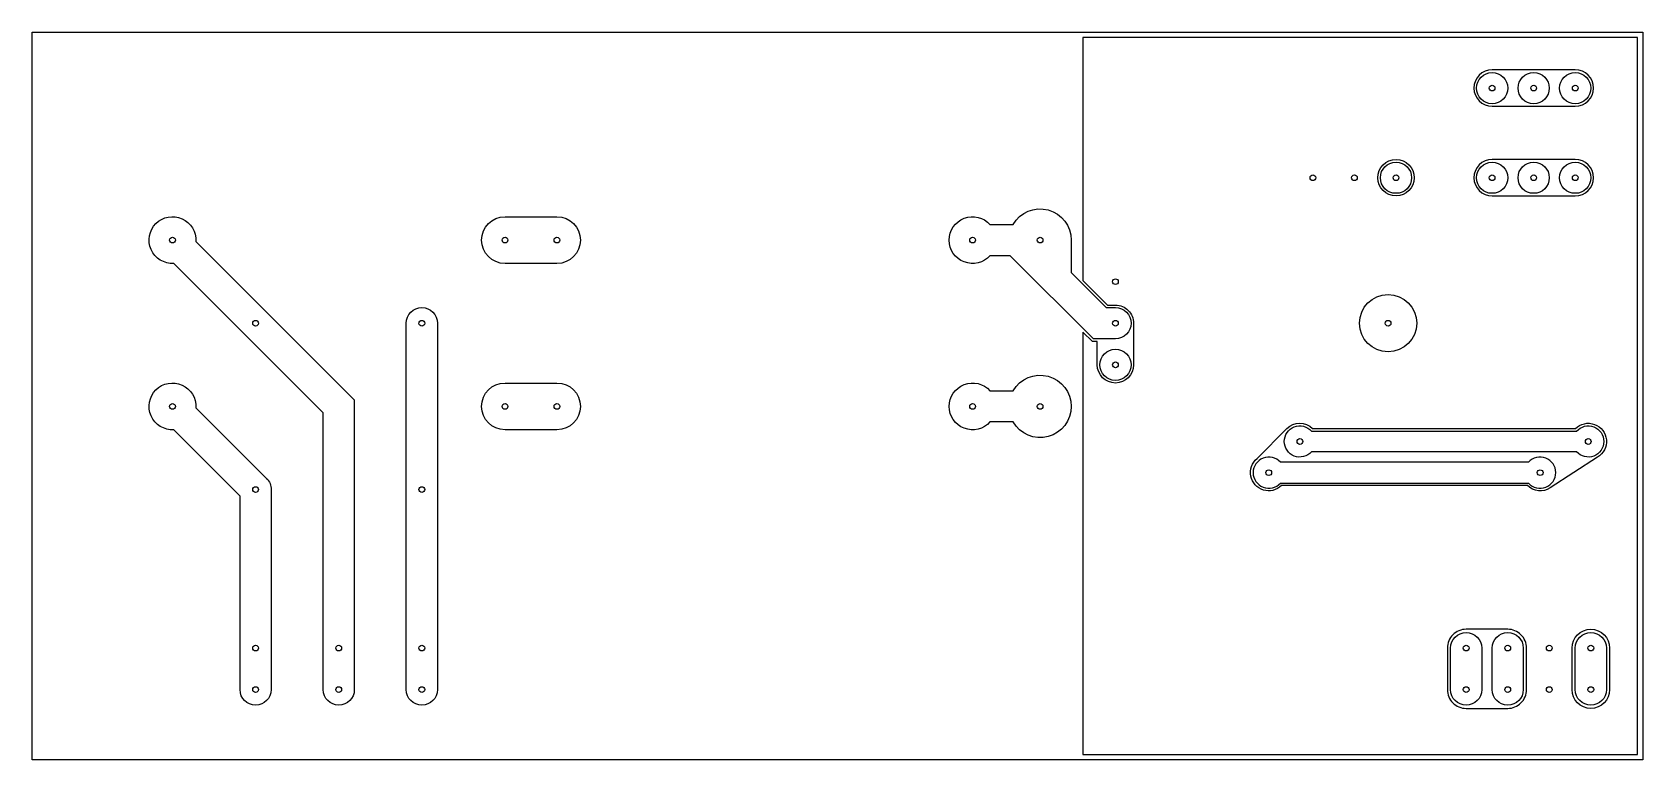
# Model space of a CAD drawing. Header units: millimetres. Extents: x 0 to 101, y 0 to 116.
# Drawn here: x 0 to 98.4, y 0 to 44.5 of the extents above; entities outside this region: 3.
import ezdxf

# ---------------------------------------------------------------- set-up
doc = ezdxf.new("R2010")
doc.units = ezdxf.units.MM
doc.layers.add('BLACK', color=7, linetype='Continuous')

msp = doc.modelspace()

# ---------------------------------------------------------------- linework, layer by layer
at = {"linetype": 'Continuous'}
msp.add_lwpolyline([(98.425, 0), (0, 0), (0, 44.45), (98.425, 44.45)], close=True, dxfattribs=at)
for points in [[(67.311, 26.67), (67.311, 24.13, -1), (65.087, 24.13), (65.087, 25.558), (64.786, 25.558), (64.214, 26.13), (64.214, 0.317), (98.108, 0.317), (98.108, 44.132), (64.214, 44.132), (64.214, 29.274), (65.707, 27.782), (66.199, 27.782, -0.414214)], [(91.444, 18.177), (76.275, 18.177, 2.618034), (76.275, 16.907), (91.444, 16.907, 2.618034)]]:
    msp.add_lwpolyline(points, format="xyb", close=True, dxfattribs=at)
for points in [[(89.218, 39.925), (94.298, 39.925, 1), (94.298, 42.149), (89.218, 42.149, 1)], [(89.218, 34.448), (94.298, 34.448, 1), (94.298, 36.672), (89.218, 36.672, 1)], [(58.532, 32.702), (59.945, 32.702, -0.767327), (63.5, 31.75), (63.5, 29.763), (65.641, 27.622), (66.199, 27.622, -1), (66.199, 25.717), (64.852, 25.717), (59.772, 30.797), (58.532, 30.797, -2.618034)], [(9.999, 31.671), (19.685, 21.985), (19.685, 4.286, -1), (17.78, 4.286), (17.78, 21.195), (8.652, 30.323, -2.618034)], [(28.893, 30.321, -1), (28.893, 33.179), (32.068, 33.179, -1), (32.068, 30.321)], [(22.86, 4.286), (22.86, 26.67, -1), (24.765, 26.67), (24.765, 4.286, -1)], [(9.999, 21.511), (14.326, 17.184, -0.199289), (14.605, 16.509), (14.605, 4.286, -1), (12.7, 4.286), (12.7, 16.115), (8.652, 20.163, -2.618034)], [(28.893, 23.019), (32.068, 23.019, -1), (32.068, 20.161), (28.893, 20.161, -1)], [(58.532, 20.638, -2.618034), (58.532, 22.543), (59.945, 22.543, -3.732051), (59.945, 20.638)], [(92.76, 16.609, -0.35113), (91.376, 16.748), (76.343, 16.748, -1.043071), (74.857, 18.399), (76.682, 20.232, -0.411732), (78.248, 20.241), (94.313, 20.241, -1.12976), (95.655, 18.488)], [(94.381, 18.812), (78.18, 18.812, -2.618034), (78.18, 20.082), (94.381, 20.082, -2.618034)], [(90.17, 3.138, 0.414214), (91.318, 4.286), (91.318, 6.826, 0.414214), (90.17, 7.974), (87.63, 7.974, 0.414214), (86.482, 6.826), (86.482, 4.286, 0.414214), (87.63, 3.138)], [(94.102, 4.286), (94.102, 6.826, -1), (96.398, 6.826), (96.398, 4.286, -1)], [(86.678, 4.286), (86.678, 6.826, -1), (88.583, 6.826), (88.583, 4.286, -1)], [(89.218, 4.286), (89.218, 6.826, -1), (91.123, 6.826), (91.123, 4.286, -1)], [(94.298, 4.286), (94.298, 6.826, -1), (96.203, 6.826), (96.203, 4.286, -1)]]:
    msp.add_lwpolyline(points, format="xyb", close=True)
for centre, radius in [((89.218, 41.037), 0.953), ((91.758, 41.037), 0.953), ((94.298, 41.037), 0.953), ((89.218, 41.037), 0.175), ((91.758, 41.037), 0.175), ((94.298, 41.037), 0.175), ((83.344, 35.56), 1.112), ((83.344, 35.56), 0.953), ((89.218, 35.56), 0.953), ((91.758, 35.56), 0.953), ((94.298, 35.56), 0.953), ((78.264, 35.56), 0.175), ((80.804, 35.56), 0.175), ((83.344, 35.56), 0.175), ((89.218, 35.56), 0.175), ((91.758, 35.56), 0.175), ((94.298, 35.56), 0.175), ((8.573, 31.75), 0.175), ((28.893, 31.75), 0.175), ((32.068, 31.75), 0.175), ((57.468, 31.75), 0.175), ((61.595, 31.75), 0.175), ((66.199, 29.21), 0.175), ((82.859, 26.67), 1.75), ((13.653, 26.67), 0.175), ((23.812, 26.67), 0.175), ((66.199, 26.67), 0.175), ((82.859, 26.67), 0.175), ((66.199, 24.13), 0.953), ((66.199, 24.13), 0.175), ((8.573, 21.59), 0.175), ((28.893, 21.59), 0.175), ((32.068, 21.59), 0.175), ((57.468, 21.59), 0.175), ((61.595, 21.59), 0.175), ((77.47, 19.447), 0.175), ((95.091, 19.447), 0.175), ((75.565, 17.542), 0.175), ((92.154, 17.542), 0.175), ((13.653, 16.51), 0.175), ((23.812, 16.51), 0.175), ((13.653, 6.826), 0.175), ((18.733, 6.826), 0.175), ((23.812, 6.826), 0.175), ((87.63, 6.826), 0.175), ((90.17, 6.826), 0.175), ((92.71, 6.826), 0.175), ((95.25, 6.826), 0.175), ((13.653, 4.286), 0.175), ((18.733, 4.286), 0.175), ((23.812, 4.286), 0.175), ((87.63, 4.286), 0.175), ((90.17, 4.286), 0.175), ((92.71, 4.286), 0.175), ((95.25, 4.286), 0.175)]:
    msp.add_circle(centre, radius)
at = {"layer": 'BLACK', "linetype": 'Continuous'}
for p, q in [((101.243, 115.95), (101.253, 115.948)), ((101.253, 115.948), (101.266, 115.934)), ((101.266, 115.934), (101.268, 115.925))]:
    msp.add_line(p, q, dxfattribs=at)

doc.saveas('drawing.dxf')
